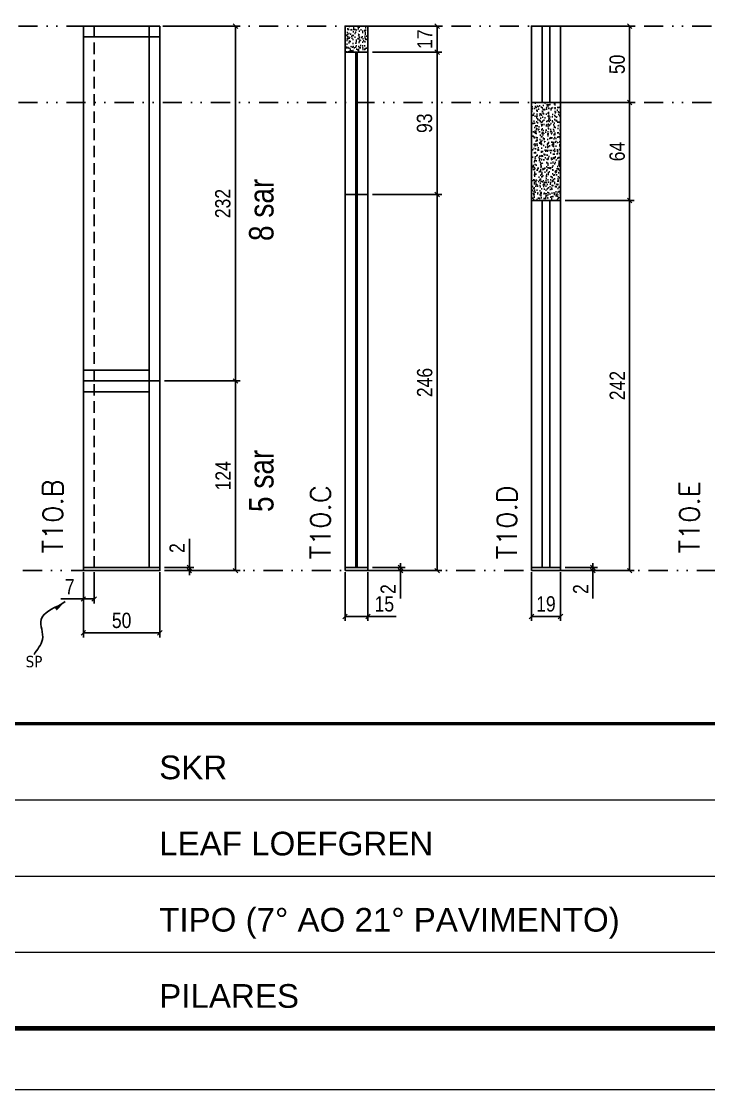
# Model space of a CAD drawing. Extents: x 14400 to 27878, y -21631 to 6985.
# Drawn here: x 15009 to 15458, y -10145 to -9447 of the extents above; entities that cross this region are included whole.
import ezdxf

# ---------------------------------------------------------------- set-up
doc = ezdxf.new("R2010")
doc.units = 0
for name, pattern in [('CONTINUO', [0]), ('DASHED', [0.75, 0.5, -0.25]), ('DIVIDE2', [0.625, 0.25, -0.125, 0, -0.125, 0, -0.125]), ('HIDDEN', [0.375, 0.25, -0.125])]:
    doc.linetypes.add(name, pattern=pattern)
for name, color, linetype in [('COTA', 241, 'Continuous'), ('NOMENCLATURA', 7, 'Continuous'), ('Nível', 160, 'Continuous'), ('Painéis', 200, 'Continuous'), ('SARR_2.2x7', 40, 'Continuous'), ('Sarrafo de Pressão', 42, 'HIDDEN'), ('texto', 7, 'Continuous')]:
    doc.layers.add(name, color=color, linetype=linetype)
for name, color, linetype, lineweight in [('Folhas', 255, 'Continuous', 9), ('SARRAFO DE PRESSAO', 251, 'DASHED', 9), ('Texto Seção', 7, 'Continuous', 15)]:
    doc.layers.add(name, color=color, linetype=linetype, lineweight=lineweight)
doc.styles.add('ARIAL', font='arial.ttf')
doc.styles.add('ARIAL_NARROW', font='ARIALN.TTF', dxfattribs={"height": 0.2})
doc.styles.add('COTA TECNICA', font='techl___.ttf', dxfattribs={"height": 10})
doc.styles.add('COTA TECNICA-50', font='techl___.ttf', dxfattribs={"height": 10})
doc.styles.add('REGUA-120', font='ROMANS.shx', dxfattribs={"height": 15})
doc.styles.get("Standard").update_dxf_attribs({"font": 'arial.ttf'})
doc.dimstyles.new('COTA PAINEL-50', dxfattribs={"dimtxt": 10, "dimasz": 3, "dimexe": 3, "dimexo": 3, "dimgap": 3, "dimtad": 1, "dimdec": 1, "dimzin": 12, "dimdsep": 46, "dimtxsty": 'COTA TECNICA-50', "dimblk1": 'OBLIQUE', "dimblk2": 'OBLIQUE', "dimsah": 1, "dimcen": 0.9, "dimclrd": 4, "dimclre": 4, "dimclrt": 240, "dimadec": 1, "dimazin": 3, "dimtfac": 1, "dimtdec": 1, "dimtmove": 0, "dimatfit": 3, "dimfxl": 1, "dimtolj": 1, "dimtzin": 12, "dimarcsym": 0})
doc.dimstyles.new('PAINEL', dxfattribs={"dimtxt": 10, "dimasz": 3, "dimexe": 3, "dimexo": 3, "dimgap": 3, "dimtad": 1, "dimdec": 1, "dimzin": 12, "dimdsep": 46, "dimtxsty": 'COTA TECNICA', "dimblk1": 'OBLIQUE', "dimblk2": 'OBLIQUE', "dimsah": 1, "dimcen": 0.9, "dimclrd": 4, "dimclre": 4, "dimclrt": 240, "dimadec": 1, "dimazin": 3, "dimtfac": 1, "dimtdec": 1, "dimtmove": 0, "dimatfit": 3, "dimfxl": 1, "dimtolj": 1, "dimtzin": 12, "dimarcsym": 0})
doc.dimstyles.get("Standard").update_dxf_attribs({"dimtxt": 0.18, "dimasz": 0.18, "dimexe": 0.18, "dimexo": 0.0625, "dimgap": 0.09, "dimtad": 0, "dimtih": 1, "dimtoh": 1, "dimdec": 4, "dimzin": 0, "dimdsep": 46, "dimtxsty": 'Standard', "dimcen": 0.09, "dimadec": 0, "dimazin": 0, "dimtfac": 1, "dimtdec": 4, "dimtofl": 0, "dimtmove": 0, "dimatfit": 3, "dimfxl": 1, "dimtolj": 1, "dimtzin": 0, "dimarcsym": 0})

# ---------------------------------------------------------------- blocks, each defined once
blk = doc.blocks.new('9999999999')
at = {"color": 30, "linetype": 'CONTINUO'}
for p, q in [((98564.56, 34379.64), (99583.98, 34379.64)), ((98564.56, 34329.83), (99487.98, 34329.83)), ((98564.56, 34280.02), (99487.98, 34280.02))]:
    blk.add_line(p, q, dxfattribs=at)
at = {"color": 30, "linetype": 'CONTINUO', "const_width": 2}
blk.add_lwpolyline([(99583.98, 34230.21), (99583.98, 34414.45, 0.414214), (99568.98, 34429.45), (98228.98, 34429.45, 0.414214), (98213.98, 34414.45), (98213.98, 34245.21, 0.414214), (98228.98, 34230.21), (99583.98, 34230.21)], format="xyb", dxfattribs=at)
at = {"layer": 'Folhas'}
blk.add_lwpolyline([(98138.98, 34190.21), (99623.98, 34190.21), (99623.98, 35240.21), (98138.98, 35240.21)], close=True, dxfattribs=at)
at = {"layer": 'Folhas', "color": 30, "const_width": 3}
blk.add_lwpolyline([(98213.98, 34230.21), (99583.98, 34230.21), (99583.98, 35200.21), (98213.98, 35200.21)], close=True, dxfattribs=at)
at = {"color": 7, "linetype": 'Continuous', "ltscale": 5, "style": 'ARIAL'}
for s, height, p in [('SKR', 15.483, (98837.68, 34393.13)), ('LEAF LOEFGREN', 15.4829, (98837.68, 34343.32)), ('TIPO (7° AO 21° PAVIMENTO)', 15.4829, (98837.68, 34293.51)), ('PILARES', 15.483, (98837.68, 34243.7))]:
    blk.add_text(s, height=height, dxfattribs=at).set_placement(p)
blk = doc.blocks.new('_Oblique')
at = {"color": 0, "linetype": 'ByBlock', "lineweight": -2}
blk.add_line((-0.5, -0.5), (0.5, 0.5), dxfattribs=at)
blk = doc.blocks.new('*D2664')
at = {"layer": 'COTA', "color": 4, "lineweight": -2, "transparency": 16777216}
for p, q in [((15049.13, -9807.04), (15049.13, -9849.72)), ((15099.13, -9807.04), (15099.13, -9849.72)), ((15049.13, -9846.72), (15099.13, -9846.72))]:
    blk.add_line(p, q, dxfattribs=at)
at = {"layer": 'Defpoints', "color": 0, "transparency": 16777216}
for p in [(15049.13, -9804.04), (15099.13, -9804.04), (15099.13, -9846.72)]:
    blk.add_point(p, dxfattribs=at)
at = {"layer": 'COTA', "color": 4, "lineweight": -2, "transparency": 16777216, "xscale": 3, "yscale": 3, "zscale": 3, "rotation": 180}
blk.add_blockref('_Oblique', (15049.13, -9846.72), dxfattribs=at)
at = {"layer": 'COTA', "color": 4, "lineweight": -2, "transparency": 16777216, "xscale": 3, "yscale": 3, "zscale": 3}
blk.add_blockref('_Oblique', (15099.13, -9846.72), dxfattribs=at)
at = {"layer": 'COTA', "color": 240, "transparency": 16777216, "insert": (15074.13, -9838.61), "char_height": 10, "attachment_point": 5, "style": 'COTA TECNICA'}
blk.add_mtext('\\A1;50', dxfattribs=at)
blk = doc.blocks.new('*D2665')
at = {"layer": 'COTA', "color": 4, "lineweight": -2, "transparency": 16777216}
for p, q in [((15049.13, -9809.04), (15049.13, -9827.55)), ((15056.13, -9807.04), (15056.13, -9827.55)), ((15049.13, -9824.55), (15034.4, -9824.55)), ((15056.13, -9824.55), (15049.13, -9824.55))]:
    blk.add_line(p, q, dxfattribs=at)
at = {"layer": 'Defpoints', "color": 0, "transparency": 16777216}
for p in [(15056.13, -9804.04), (15049.13, -9806.04), (15049.13, -9824.55)]:
    blk.add_point(p, dxfattribs=at)
at = {"layer": 'COTA', "color": 4, "lineweight": -2, "transparency": 16777216, "xscale": 3, "yscale": 3, "zscale": 3, "rotation": 180}
blk.add_blockref('_Oblique', (15049.13, -9824.55), dxfattribs=at)
at = {"layer": 'COTA', "color": 4, "lineweight": -2, "transparency": 16777216, "xscale": 3, "yscale": 3, "zscale": 3}
blk.add_blockref('_Oblique', (15056.13, -9824.55), dxfattribs=at)
at = {"layer": 'COTA', "color": 240, "transparency": 16777216, "insert": (15040.26, -9816.48), "char_height": 10, "attachment_point": 5, "style": 'COTA TECNICA-50'}
blk.add_mtext('\\A1;7', dxfattribs=at)
blk = doc.blocks.new('*D2666')
at = {"layer": 'COTA', "color": 4, "lineweight": -2, "transparency": 16777216}
for p, q in [((15118.39, -9804.04), (15118.39, -9785.24)), ((15102.13, -9804.04), (15121.39, -9804.04)), ((15118.39, -9806.04), (15118.39, -9804.04)), ((15102.13, -9806.04), (15121.39, -9806.04)), ((15118.39, -9806.04), (15118.39, -9809.04))]:
    blk.add_line(p, q, dxfattribs=at)
at = {"layer": 'Defpoints', "color": 0, "transparency": 16777216}
for p in [(15099.13, -9804.04), (15099.13, -9806.04), (15118.39, -9806.04)]:
    blk.add_point(p, dxfattribs=at)
at = {"layer": 'COTA', "color": 4, "lineweight": -2, "transparency": 16777216, "xscale": 3, "yscale": 3, "zscale": 3}
for p, rotation in [((15118.39, -9804.04), 270), ((15118.39, -9806.04), 90)]:
    blk.add_blockref('_Oblique', p, dxfattribs=dict(at, rotation=rotation))
at = {"layer": 'COTA', "color": 240, "transparency": 16777216, "insert": (15110.39, -9791.29), "char_height": 10, "attachment_point": 5, "rotation": 90, "style": 'COTA TECNICA-50'}
blk.add_mtext('\\A1;2', dxfattribs=at)
blk = doc.blocks.new('*D2667')
at = {"layer": 'COTA', "color": 4, "lineweight": -2, "transparency": 16777216}
for p, q in [((15220.09, -9807.04), (15220.09, -9838.94)), ((15235.09, -9807.04), (15235.09, -9838.94)), ((15220.09, -9835.94), (15235.09, -9835.94)), ((15235.09, -9835.94), (15253.46, -9835.94))]:
    blk.add_line(p, q, dxfattribs=at)
at = {"layer": 'Defpoints', "color": 0, "transparency": 16777216}
for p in [(15220.09, -9804.04), (15235.09, -9804.04), (15235.09, -9835.94)]:
    blk.add_point(p, dxfattribs=at)
at = {"layer": 'COTA', "color": 4, "lineweight": -2, "transparency": 16777216, "xscale": 3, "yscale": 3, "zscale": 3, "rotation": 180}
blk.add_blockref('_Oblique', (15220.09, -9835.94), dxfattribs=at)
at = {"layer": 'COTA', "color": 4, "lineweight": -2, "transparency": 16777216, "xscale": 3, "yscale": 3, "zscale": 3}
blk.add_blockref('_Oblique', (15235.09, -9835.94), dxfattribs=at)
at = {"layer": 'COTA', "color": 240, "transparency": 16777216, "insert": (15245.78, -9827.83), "char_height": 10, "attachment_point": 5, "style": 'COTA TECNICA'}
blk.add_mtext('\\A1;15', dxfattribs=at)
blk = doc.blocks.new('*D2668')
at = {"layer": 'COTA', "color": 4, "lineweight": -2, "transparency": 16777216}
for p, q in [((15238.09, -9804.04), (15259.28, -9804.04)), ((15256.28, -9804.04), (15256.28, -9801.04)), ((15256.28, -9804.04), (15256.28, -9806.04)), ((15238.09, -9806.04), (15259.28, -9806.04)), ((15256.28, -9806.04), (15256.28, -9824.15))]:
    blk.add_line(p, q, dxfattribs=at)
at = {"layer": 'Defpoints', "color": 0, "transparency": 16777216}
for p in [(15235.09, -9804.04), (15256.28, -9804.04), (15235.09, -9806.04)]:
    blk.add_point(p, dxfattribs=at)
at = {"layer": 'COTA', "color": 4, "lineweight": -2, "transparency": 16777216, "xscale": 3, "yscale": 3, "zscale": 3}
for p, rotation in [((15256.28, -9804.04), 270), ((15256.28, -9806.04), 90)]:
    blk.add_blockref('_Oblique', p, dxfattribs=dict(at, rotation=rotation))
at = {"layer": 'COTA', "color": 240, "transparency": 16777216, "insert": (15248.28, -9818.1), "char_height": 10, "attachment_point": 5, "rotation": 90, "style": 'COTA TECNICA-50'}
blk.add_mtext('\\A1;2', dxfattribs=at)
blk = doc.blocks.new('*D2669')
at = {"layer": 'COTA', "color": 4, "lineweight": -2, "transparency": 16777216}
for p, q in [((15238.09, -9560.04), (15283.3, -9560.04)), ((15280.3, -9806.04), (15280.3, -9560.04)), ((15238.09, -9806.04), (15283.3, -9806.04))]:
    blk.add_line(p, q, dxfattribs=at)
at = {"layer": 'Defpoints', "color": 0, "transparency": 16777216}
for p in [(15235.09, -9560.04), (15280.3, -9560.04), (15235.09, -9806.04)]:
    blk.add_point(p, dxfattribs=at)
at = {"layer": 'COTA', "color": 4, "lineweight": -2, "transparency": 16777216, "xscale": 3, "yscale": 3, "zscale": 3}
for p, rotation in [((15280.3, -9560.04), 90), ((15280.3, -9806.04), 270)]:
    blk.add_blockref('_Oblique', p, dxfattribs=dict(at, rotation=rotation))
at = {"layer": 'COTA', "color": 240, "transparency": 16777216, "insert": (15272.2, -9683.04), "char_height": 10, "attachment_point": 5, "rotation": 90, "style": 'COTA TECNICA-50'}
blk.add_mtext('\\A1;246', dxfattribs=at)
blk = doc.blocks.new('*D2686')
at = {"layer": 'COTA', "color": 4, "lineweight": -2, "transparency": 16777216}
for p, q in [((15238.09, -9450.04), (15283.3, -9450.04)), ((15280.3, -9467.04), (15280.3, -9450.04)), ((15238.09, -9467.04), (15283.3, -9467.04))]:
    blk.add_line(p, q, dxfattribs=at)
at = {"layer": 'Defpoints', "color": 0, "transparency": 16777216}
for p in [(15235.09, -9450.04), (15280.3, -9450.04), (15235.09, -9467.04)]:
    blk.add_point(p, dxfattribs=at)
at = {"layer": 'COTA', "color": 4, "lineweight": -2, "transparency": 16777216, "xscale": 3, "yscale": 3, "zscale": 3}
for p, rotation in [((15280.3, -9450.04), 90), ((15280.3, -9467.04), 270)]:
    blk.add_blockref('_Oblique', p, dxfattribs=dict(at, rotation=rotation))
at = {"layer": 'COTA', "color": 240, "transparency": 16777216, "insert": (15272.23, -9458.54), "char_height": 10, "attachment_point": 5, "rotation": 90, "style": 'COTA TECNICA'}
blk.add_mtext('\\A1;17', dxfattribs=at)
blk = doc.blocks.new('*D2670')
at = {"layer": 'COTA', "color": 4, "lineweight": -2, "transparency": 16777216}
for p, q in [((15341.86, -9807.04), (15341.86, -9838.94)), ((15360.86, -9807.04), (15360.86, -9838.94)), ((15341.86, -9835.94), (15360.86, -9835.94))]:
    blk.add_line(p, q, dxfattribs=at)
at = {"layer": 'Defpoints', "color": 0, "transparency": 16777216}
for p in [(15341.86, -9804.04), (15360.86, -9804.04), (15360.86, -9835.94)]:
    blk.add_point(p, dxfattribs=at)
at = {"layer": 'COTA', "color": 4, "lineweight": -2, "transparency": 16777216, "xscale": 3, "yscale": 3, "zscale": 3, "rotation": 180}
blk.add_blockref('_Oblique', (15341.86, -9835.94), dxfattribs=at)
at = {"layer": 'COTA', "color": 4, "lineweight": -2, "transparency": 16777216, "xscale": 3, "yscale": 3, "zscale": 3}
blk.add_blockref('_Oblique', (15360.86, -9835.94), dxfattribs=at)
at = {"layer": 'COTA', "color": 240, "transparency": 16777216, "insert": (15351.36, -9827.85), "char_height": 10, "attachment_point": 5, "style": 'COTA TECNICA'}
blk.add_mtext('\\A1;19', dxfattribs=at)
blk = doc.blocks.new('*D2671')
at = {"layer": 'COTA', "color": 4, "lineweight": -2, "transparency": 16777216}
for p, q in [((15363.86, -9804.04), (15385.06, -9804.04)), ((15382.06, -9804.04), (15382.06, -9801.04)), ((15382.06, -9804.04), (15382.06, -9806.04)), ((15363.86, -9806.04), (15385.06, -9806.04)), ((15382.06, -9806.04), (15382.06, -9824.15))]:
    blk.add_line(p, q, dxfattribs=at)
at = {"layer": 'Defpoints', "color": 0, "transparency": 16777216}
for p in [(15360.86, -9804.04), (15382.06, -9804.04), (15360.86, -9806.04)]:
    blk.add_point(p, dxfattribs=at)
at = {"layer": 'COTA', "color": 4, "lineweight": -2, "transparency": 16777216, "xscale": 3, "yscale": 3, "zscale": 3}
for p, rotation in [((15382.06, -9804.04), 270), ((15382.06, -9806.04), 90)]:
    blk.add_blockref('_Oblique', p, dxfattribs=dict(at, rotation=rotation))
at = {"layer": 'COTA', "color": 240, "transparency": 16777216, "insert": (15374.06, -9818.1), "char_height": 10, "attachment_point": 5, "rotation": 90, "style": 'COTA TECNICA-50'}
blk.add_mtext('\\A1;2', dxfattribs=at)
blk = doc.blocks.new('*D2672')
at = {"layer": 'COTA', "color": 4, "lineweight": -2, "transparency": 16777216}
for p, q in [((15363.86, -9564.04), (15409.07, -9564.04)), ((15406.07, -9806.04), (15406.07, -9564.04)), ((15363.86, -9806.04), (15409.07, -9806.04))]:
    blk.add_line(p, q, dxfattribs=at)
at = {"layer": 'Defpoints', "color": 0, "transparency": 16777216}
for p in [(15360.86, -9564.04), (15406.07, -9564.04), (15360.86, -9806.04)]:
    blk.add_point(p, dxfattribs=at)
at = {"layer": 'COTA', "color": 4, "lineweight": -2, "transparency": 16777216, "xscale": 3, "yscale": 3, "zscale": 3}
for p, rotation in [((15406.07, -9564.04), 90), ((15406.07, -9806.04), 270)]:
    blk.add_blockref('_Oblique', p, dxfattribs=dict(at, rotation=rotation))
at = {"layer": 'COTA', "color": 240, "transparency": 16777216, "insert": (15398, -9685.04), "char_height": 10, "attachment_point": 5, "rotation": 90, "style": 'COTA TECNICA-50'}
blk.add_mtext('\\A1;242', dxfattribs=at)
blk = doc.blocks.new('*D2687')
at = {"layer": 'COTA', "color": 4, "lineweight": -2, "transparency": 16777216}
for p, q in [((15363.86, -9500.04), (15409.07, -9500.04)), ((15406.07, -9564.04), (15406.07, -9500.04)), ((15363.86, -9564.04), (15409.07, -9564.04))]:
    blk.add_line(p, q, dxfattribs=at)
at = {"layer": 'Defpoints', "color": 0, "transparency": 16777216}
for p in [(15360.86, -9500.04), (15406.07, -9500.04), (15360.86, -9564.04)]:
    blk.add_point(p, dxfattribs=at)
at = {"layer": 'COTA', "color": 4, "lineweight": -2, "transparency": 16777216, "xscale": 3, "yscale": 3, "zscale": 3}
for p, rotation in [((15406.07, -9500.04), 90), ((15406.07, -9564.04), 270)]:
    blk.add_blockref('_Oblique', p, dxfattribs=dict(at, rotation=rotation))
at = {"layer": 'COTA', "color": 240, "transparency": 16777216, "insert": (15397.97, -9532.04), "char_height": 10, "attachment_point": 5, "rotation": 90, "style": 'COTA TECNICA'}
blk.add_mtext('\\A1;64', dxfattribs=at)
blk = doc.blocks.new('*D2688')
at = {"layer": 'COTA', "color": 4, "lineweight": -2, "transparency": 16777216}
for p, q in [((15238.09, -9467.04), (15283.3, -9467.04)), ((15280.3, -9560.04), (15280.3, -9467.04)), ((15238.09, -9560.04), (15283.3, -9560.04))]:
    blk.add_line(p, q, dxfattribs=at)
at = {"layer": 'Defpoints', "color": 0, "transparency": 16777216}
for p in [(15235.09, -9467.04), (15280.3, -9467.04), (15235.09, -9560.04)]:
    blk.add_point(p, dxfattribs=at)
at = {"layer": 'COTA', "color": 4, "lineweight": -2, "transparency": 16777216, "xscale": 3, "yscale": 3, "zscale": 3}
for p, rotation in [((15280.3, -9467.04), 90), ((15280.3, -9560.04), 270)]:
    blk.add_blockref('_Oblique', p, dxfattribs=dict(at, rotation=rotation))
at = {"layer": 'COTA', "color": 240, "transparency": 16777216, "insert": (15272.05, -9513.54), "char_height": 10, "attachment_point": 5, "rotation": 90, "style": 'COTA TECNICA'}
blk.add_mtext('\\A1;93', dxfattribs=at)
blk = doc.blocks.new('*D2656')
at = {"layer": 'COTA', "color": 4, "linetype": 'ByBlock', "lineweight": -2, "transparency": 16777216}
for p, q in [((15102.13, -9682.04), (15151.5, -9682.04)), ((15148.5, -9806.04), (15148.5, -9682.04)), ((15102.13, -9806.04), (15151.5, -9806.04))]:
    blk.add_line(p, q, dxfattribs=at)
at = {"layer": 'Defpoints', "color": 0, "linetype": 'ByBlock', "transparency": 16777216}
for p in [(15099.13, -9682.04), (15148.5, -9682.04), (15099.13, -9806.04)]:
    blk.add_point(p, dxfattribs=at)
at = {"layer": 'COTA', "color": 4, "linetype": 'ByBlock', "lineweight": -2, "transparency": 16777216, "xscale": 3, "yscale": 3, "zscale": 3}
for p, rotation in [((15148.5, -9682.04), 90), ((15148.5, -9806.04), 270)]:
    blk.add_blockref('_Oblique', p, dxfattribs=dict(at, rotation=rotation))
at = {"layer": 'COTA', "color": 240, "linetype": 'ByBlock', "transparency": 16777216, "insert": (15140.42, -9744.04), "char_height": 10, "attachment_point": 5, "rotation": 90, "style": 'COTA TECNICA'}
blk.add_mtext('\\A1;124', dxfattribs=at)
blk = doc.blocks.new('*D2657')
at = {"layer": 'COTA', "color": 4, "linetype": 'ByBlock', "lineweight": -2, "transparency": 16777216}
for p, q in [((15102.13, -9682.04), (15151.5, -9682.04)), ((15148.5, -9806.04), (15148.5, -9682.04)), ((15102.13, -9806.04), (15151.5, -9806.04))]:
    blk.add_line(p, q, dxfattribs=at)
at = {"layer": 'Defpoints', "color": 0, "linetype": 'ByBlock', "transparency": 16777216}
for p in [(15099.13, -9682.04), (15148.5, -9682.04), (15099.13, -9806.04)]:
    blk.add_point(p, dxfattribs=at)
at = {"layer": 'COTA', "color": 4, "linetype": 'ByBlock', "lineweight": -2, "transparency": 16777216, "xscale": 3, "yscale": 3, "zscale": 3}
for p, rotation in [((15148.5, -9682.04), 90), ((15148.5, -9806.04), 270)]:
    blk.add_blockref('_Oblique', p, dxfattribs=dict(at, rotation=rotation))
at = {"layer": 'COTA', "color": 240, "linetype": 'ByBlock', "transparency": 16777216, "insert": (15140.42, -9744.04), "char_height": 10, "attachment_point": 5, "rotation": 90, "style": 'COTA TECNICA'}
blk.add_mtext('\\A1;124', dxfattribs=at)
blk = doc.blocks.new('*D2658')
at = {"layer": 'COTA', "color": 4, "lineweight": -2, "transparency": 16777216}
for p, q in [((15102.13, -9450.04), (15151.5, -9450.04)), ((15148.5, -9682.04), (15148.5, -9450.04)), ((15102.13, -9682.04), (15151.5, -9682.04))]:
    blk.add_line(p, q, dxfattribs=at)
at = {"layer": 'Defpoints', "color": 0, "transparency": 16777216}
for p in [(15099.13, -9450.04), (15148.5, -9450.04), (15099.13, -9682.04)]:
    blk.add_point(p, dxfattribs=at)
at = {"layer": 'COTA', "color": 4, "lineweight": -2, "transparency": 16777216, "xscale": 3, "yscale": 3, "zscale": 3}
for p, rotation in [((15148.5, -9450.04), 90), ((15148.5, -9682.04), 270)]:
    blk.add_blockref('_Oblique', p, dxfattribs=dict(at, rotation=rotation))
at = {"layer": 'COTA', "color": 240, "transparency": 16777216, "insert": (15140.28, -9566.04), "char_height": 10, "attachment_point": 5, "rotation": 90, "style": 'COTA TECNICA'}
blk.add_mtext('\\A1;232', dxfattribs=at)
blk = doc.blocks.new('*D3170')
at = {"layer": 'COTA', "color": 4, "lineweight": -2, "transparency": 16777216}
for p, q in [((15363.86, -9450.04), (15409.07, -9450.04)), ((15406.07, -9500.04), (15406.07, -9450.04)), ((15363.86, -9500.04), (15409.07, -9500.04))]:
    blk.add_line(p, q, dxfattribs=at)
at = {"layer": 'Defpoints', "color": 0, "transparency": 16777216}
for p in [(15360.86, -9450.04), (15406.07, -9450.04), (15360.86, -9500.04)]:
    blk.add_point(p, dxfattribs=at)
at = {"layer": 'COTA', "color": 4, "lineweight": -2, "transparency": 16777216, "xscale": 3, "yscale": 3, "zscale": 3}
for p, rotation in [((15406.07, -9450.04), 90), ((15406.07, -9500.04), 270)]:
    blk.add_blockref('_Oblique', p, dxfattribs=dict(at, rotation=rotation))
at = {"layer": 'COTA', "color": 240, "transparency": 16777216, "insert": (15397.96, -9475.04), "char_height": 10, "attachment_point": 5, "rotation": 90, "style": 'COTA TECNICA'}
blk.add_mtext('\\A1;50', dxfattribs=at)

msp = doc.modelspace()

# ---------------------------------------------------------------- hatches: boundary and pattern name
at = {"layer": 'COTA'}
h = msp.add_hatch(dxfattribs=at)
h.set_pattern_fill('AR-CONC', color=256, scale=0.03)
h.set_pattern_definition([(50, (-236.344, -12639.326), (5.4655401, -0.4781726), [0.5715, -6.2865]), (355, (-236.344, -12639.326), (-1.0573026, 5.7317054), [0.4572, -5.0292175]), (100.451445, (-235.8887, -12639.366), (4.4082374, 5.2535326), [0.4857003, -5.3427073]), (46.1842, (-236.344, -12637.802), (8.1323712, -1.2612698), [0.85725, -9.42975]), (96.63556, (-235.6664, -12637.907), (7.122124, 7.4227837), [0.7285507, -8.0140682]), (351.18415, (-236.344, -12637.802), (7.122124, 7.4227837), [0.685799, -7.543792]), (21, (-235.582, -12638.183), (4.5484317, -3.067956), [0.5715, -6.2865]), (326, (-235.582, -12638.183), (1.8540609, 5.525639), [0.4572, -5.0292]), (71.451445, (-235.203, -12638.439), (6.4024926, 2.457683), [0.4857003, -5.3426981]), (37.5, (-236.3441, -12639.3262), (0.0926581, 2.53665117), [0, -4.96824, 0, -5.1054, 0, -5.04825]), (7.5, (-236.344, -12639.3262), (2.00458988, 3.00541724), [0, -2.91084, 0, -4.85394, 0, -1.92405]), (327.5, (-238.0434, -12639.3262), (4.06771786, -0.17186232), [0, -1.905, 0, -5.9436, 0, -7.8867]), (317.5, (-238.8054, -12639.3262), (4.44387544, 0.7627947), [0, -2.4765, 0, -3.94716, 0, -5.6007])])
h.paths.add_polyline_path([(15220.09, -9467.041), (15235.09, -9467.041), (15235.09, -9450.041), (15220.09, -9450.041)])
h = msp.add_hatch(dxfattribs=at)
h.set_pattern_fill('AR-CONC', color=256, scale=0.03)
h.set_pattern_definition([(50, (-110.5714, -12639.326), (5.4655401, -0.4781726), [0.5715, -6.2865]), (355, (-110.5714, -12639.326), (-1.0573026, 5.7317054), [0.4572, -5.0292175]), (100.451445, (-110.116, -12639.366), (4.4082374, 5.2535326), [0.4857003, -5.3427073]), (46.1842, (-110.5714, -12637.802), (8.1323712, -1.2612698), [0.85725, -9.42975]), (96.63556, (-109.894, -12637.907), (7.122124, 7.4227837), [0.7285507, -8.0140682]), (351.18415, (-110.5714, -12637.802), (7.122124, 7.4227837), [0.685799, -7.543792]), (21, (-109.8094, -12638.183), (4.5484317, -3.067956), [0.5715, -6.2865]), (326, (-109.8094, -12638.183), (1.8540609, 5.525639), [0.4572, -5.0292]), (71.451445, (-109.4304, -12638.439), (6.4024926, 2.457683), [0.4857003, -5.3426981]), (37.5, (-110.5714, -12639.3262), (0.0926581, 2.53665117), [0, -4.96824, 0, -5.1054, 0, -5.04825]), (7.5, (-110.5714, -12639.3262), (2.00458988, 3.00541724), [0, -2.91084, 0, -4.85394, 0, -1.92405]), (327.5, (-112.2707, -12639.3262), (4.06771786, -0.17186232), [0, -1.905, 0, -5.9436, 0, -7.8867]), (317.5, (-113.0327, -12639.3262), (4.44387544, 0.7627947), [0, -2.4765, 0, -3.94716, 0, -5.6007])])
h.paths.add_polyline_path([(15360.862, -9500.041), (15341.862, -9500.041), (15341.862, -9564.041), (15360.862, -9564.041)])

# ---------------------------------------------------------------- linework, layer by layer
for points in [[(15220.09, -9467.041), (15235.09, -9467.041), (15235.09, -9450.041), (15220.09, -9450.041)], [(15341.862, -9564.041), (15360.862, -9564.041), (15360.862, -9500.041), (15341.862, -9500.041)]]:
    msp.add_lwpolyline(points, close=True, dxfattribs=at)
at = {"layer": 'Nível', "color": 4, "linetype": 'DIVIDE2', "ltscale": 50}
for p, q in [((14817.951, -9450.041), (15844.967, -9450.041)), ((14817.951, -9500.041), (15844.967, -9500.041)), ((14474.967, -9806.041), (15844.967, -9806.041))]:
    msp.add_line(p, q, dxfattribs=at)
at = {"layer": 'Painéis'}
for p, q in [((15049.129, -9804.041), (15049.129, -9450.041)), ((15049.129, -9450.041), (15099.129, -9450.041)), ((15099.129, -9450.041), (15099.129, -9804.041)), ((15220.09, -9467.041), (15220.09, -9804.041)), ((15220.09, -9467.041), (15235.09, -9467.041)), ((15235.09, -9467.041), (15235.09, -9804.041)), ((15220.09, -9560.041), (15235.09, -9560.041)), ((15341.862, -9564.041), (15341.862, -9804.041)), ((15341.862, -9564.041), (15360.862, -9564.041)), ((15360.862, -9564.041), (15360.862, -9804.041)), ((15049.129, -9682.041), (15099.129, -9682.041)), ((15099.129, -9804.041), (15049.129, -9804.041)), ((15220.09, -9804.041), (15235.09, -9804.041)), ((15220.09, -9806.041), (15220.09, -9804.041)), ((15235.09, -9804.041), (15235.09, -9806.041)), ((15341.862, -9804.041), (15360.862, -9804.041)), ((15341.862, -9806.041), (15341.862, -9804.041)), ((15360.862, -9804.041), (15360.862, -9806.041)), ((15235.09, -9806.041), (15220.09, -9806.041)), ((15360.862, -9806.041), (15341.862, -9806.041))]:
    msp.add_line(p, q, dxfattribs=at)
for points in [[(15341.862, -9500.041), (15360.862, -9500.041), (15360.862, -9450.041), (15341.862, -9450.041)], [(15049.129, -9804.041), (15099.129, -9804.041), (15099.129, -9806.041), (15049.129, -9806.041)]]:
    msp.add_lwpolyline(points, close=True, dxfattribs=at)
at = {"layer": 'SARR_2.2x7'}
for p, q in [((15092.129, -9682.041), (15092.129, -9450.041)), ((15348.862, -9500.041), (15348.862, -9450.041)), ((15353.862, -9500.041), (15353.862, -9450.041)), ((15049.129, -9457.041), (15099.129, -9457.041)), ((15227.09, -9467.041), (15227.09, -9560.041)), ((15228.09, -9467.041), (15228.09, -9560.041)), ((15227.09, -9560.041), (15227.09, -9804.041)), ((15228.09, -9560.041), (15228.09, -9804.041)), ((15348.862, -9564.041), (15348.862, -9804.041)), ((15353.862, -9564.041), (15353.862, -9804.041)), ((15049.129, -9675.041), (15092.129, -9675.041)), ((15092.129, -9804.041), (15092.129, -9682.041)), ((15049.129, -9689.041), (15092.129, -9689.041))]:
    msp.add_line(p, q, dxfattribs=at)
at = {"layer": 'Sarrafo de Pressão', "ltscale": 30}
for p, q in [((15056.129, -9682.041), (15056.129, -9450.041)), ((15056.129, -9804.041), (15056.129, -9682.041))]:
    msp.add_line(p, q, dxfattribs=at)

# ---------------------------------------------------------------- block references
at = {"layer": 'SARRAFO DE PRESSAO', "color": 6, "linetype": 'ByBlock'}
msp.add_blockref('9999999999', (-83739.011, -44335.529), dxfattribs=at)

# ---------------------------------------------------------------- texts
at = {"layer": 'NOMENCLATURA', "style": 'ARIAL_NARROW'}
for s, p in [('8 sar', (15173.372, -9590.545)), ('5 sar', (15173.372, -9767.717))]:
    msp.add_text(s, height=16, rotation=90, dxfattribs=at).set_placement(p)
at = {"layer": 'texto', "color": 0, "insert": (15016.881, -9865.532), "char_height": 7.5, "attachment_point": 5}
msp.add_mtext('{\\fTahoma|b0|i0|c0|p34;\\C4;SP}', dxfattribs=at)
at = {"layer": 'Texto Seção', "char_height": 13, "attachment_point": 7, "rotation": 90, "style": 'REGUA-120'}
for s, insert, width in [('T10.B', (15035.658, -9794.79), 285.32988), ('T10.E', (15451.672, -9794.79), 285.32988), ('T10.C', (15210.639, -9798.629), 370.6998), ('T10.D', (15332.412, -9798.629), 370.6998)]:
    msp.add_mtext(s, dxfattribs=dict(at, insert=insert, width=width))

# ---------------------------------------------------------------- dimensions: what is measured, and where the dimension line sits
at = {"layer": 'COTA'}
for base, p1, p2, angle, dimstyle, picture, middle in [((15148.496, -9450.041), (15099.129, -9682.041), (15099.129, -9450.041), 90, 'PAINEL', '*D2658', (15140.277, -9566.041)), ((15280.3, -9450.041), (15235.09, -9467.041), (15235.09, -9450.041), 90, 'PAINEL', '*D2686', (15272.227, -9458.541)), ((15406.073, -9450.041), (15360.862, -9500.041), (15360.862, -9450.041), 90, 'PAINEL', '*D3170', (15397.963, -9475.041)), ((15280.3, -9467.041), (15235.09, -9560.041), (15235.09, -9467.041), 90, 'PAINEL', '*D2688', (15272.052, -9513.541)), ((15406.073, -9500.041), (15360.862, -9564.041), (15360.862, -9500.041), 90, 'PAINEL', '*D2687', (15397.97, -9532.041)), ((15280.3, -9560.041), (15235.09, -9806.041), (15235.09, -9560.041), 90, 'COTA PAINEL-50', '*D2669', (15272.198, -9683.041)), ((15406.073, -9564.041), (15360.862, -9806.041), (15360.862, -9564.041), 90, 'COTA PAINEL-50', '*D2672', (15398, -9685.041)), ((15049.129, -9824.551), (15056.129, -9804.041), (15049.129, -9806.041), 180, 'COTA PAINEL-50', '*D2665', (15040.263, -9816.478))]:
    dim = msp.add_linear_dim(base=base, p1=p1, p2=p2, angle=angle, dimstyle=dimstyle, dxfattribs=at)
    dim.commit()
    dim.dimension.update_dxf_attribs({"geometry": picture, "text_midpoint": middle})
at = {"layer": 'COTA', "linetype": 'ByBlock'}
for picture in ['*D2656', '*D2657']:
    dim = msp.add_aligned_dim(p1=(15099.129, -9806.041), p2=(15099.129, -9682.041), distance=-49.367, dimstyle='PAINEL', dxfattribs=at)
    dim.commit()
    dim.dimension.update_dxf_attribs({"geometry": picture, "text_midpoint": (15140.423, -9744.041)})
at = {"layer": 'COTA'}
for base, p1, p2, picture, middle in [((15118.387, -9806.041), (15099.129, -9804.041), (15099.129, -9806.041), '*D2666', (15118.387, -9791.294)), ((15256.283, -9804.041), (15235.09, -9806.041), (15235.09, -9804.041), '*D2668', (15256.283, -9818.097)), ((15382.056, -9804.041), (15360.862, -9806.041), (15360.862, -9804.041), '*D2671', (15382.056, -9818.097))]:
    dim = msp.add_linear_dim(base=base, p1=p1, p2=p2, angle=90, dimstyle='COTA PAINEL-50', dxfattribs=at)
    dim.commit()
    dim.dimension.update_dxf_attribs({"geometry": picture, "text_midpoint": middle, "dimtype": 160})
for base, p1, p2, picture, middle in [((15099.129, -9846.719), (15049.129, -9804.041), (15099.129, -9804.041), '*D2664', (15074.129, -9838.609)), ((15235.09, -9835.935), (15220.09, -9804.041), (15235.09, -9804.041), '*D2667', (15245.775, -9827.826)), ((15360.862, -9835.935), (15341.862, -9804.041), (15360.862, -9804.041), '*D2670', (15351.362, -9827.848))]:
    dim = msp.add_linear_dim(base=base, p1=p1, p2=p2, dimstyle='PAINEL', override={"dimarcsym": 2}, dxfattribs=at)
    dim.commit()
    dim.dimension.update_dxf_attribs({"geometry": picture, "text_midpoint": middle})

# ---------------------------------------------------------------- leaders
at = {"layer": 'COTA', "path_type": 1}
msp.add_leader([(15037.3, -9826.222), (15021.515, -9838.057), (15022.44, -9851.063), (15016.887, -9860.845)], dimstyle='Standard', override={"dimasz": 8}, dxfattribs=at)

doc.saveas('drawing.dxf')
